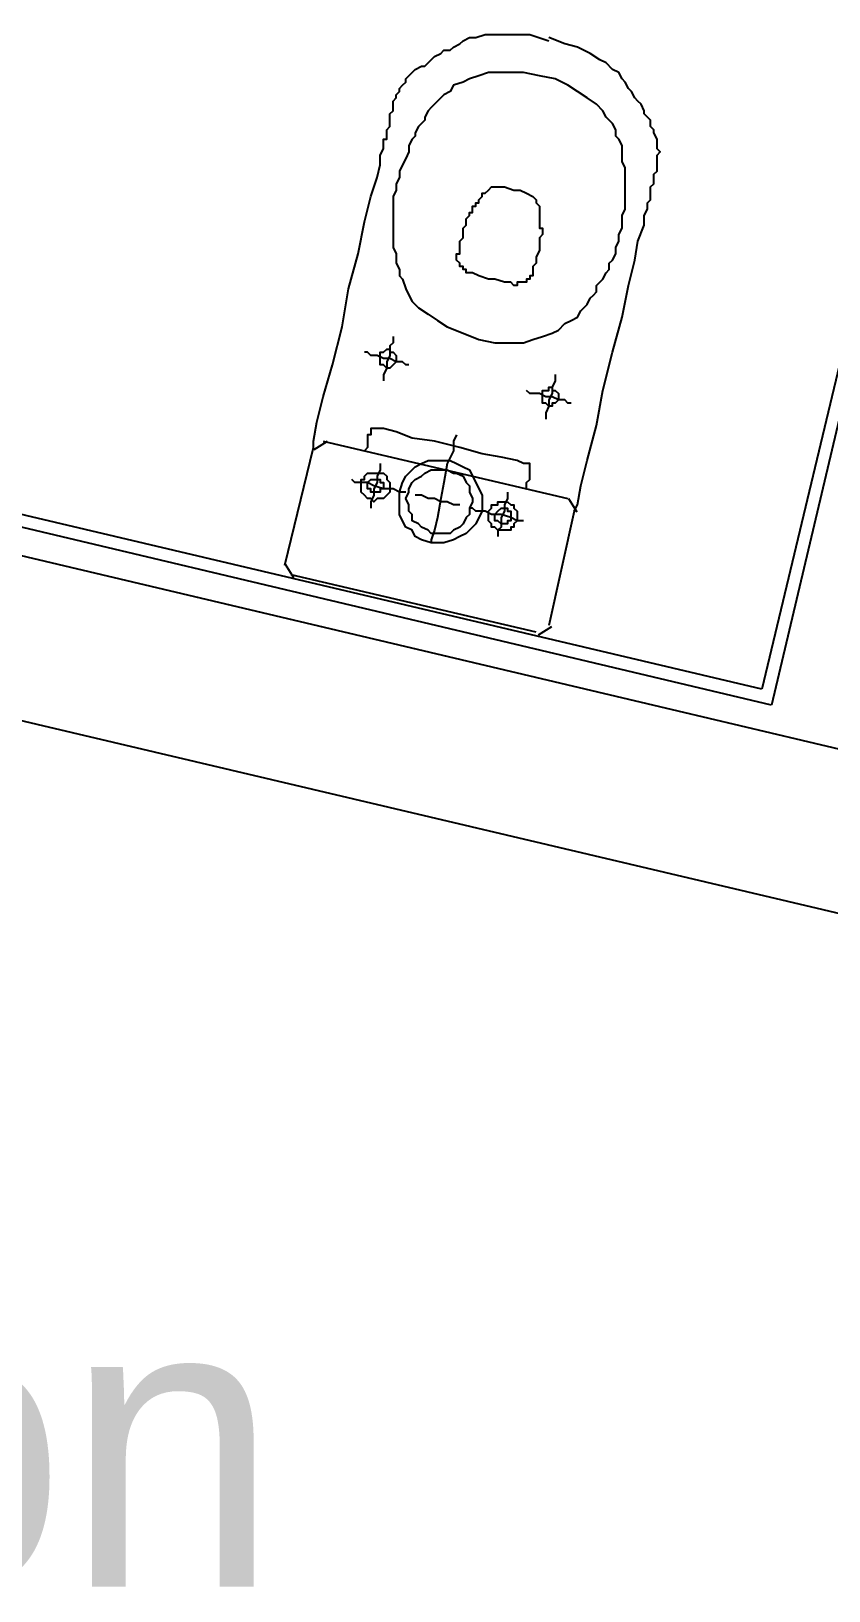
# Model space of a CAD drawing. Header units: feet. Extents: x -84 to 198, y -22 to 181.
# Drawn here: x 46.06 to 49.4, y 15.5 to 22.04 of the extents above; entities that cross this region are included whole.
import ezdxf
from ezdxf.enums import TextEntityAlignment as Align

# ---------------------------------------------------------------- set-up
doc = ezdxf.new("R2010")
doc.units = ezdxf.units.FT
doc.layers.add('A-LINEA', color=7, linetype='CONTINUOUS')
doc.layers.add('A-NOMBRE-ESPACIO', color=2, linetype='CONTINUOUS')

msp = doc.modelspace()

# ---------------------------------------------------------------- linework, layer by layer
at = {"layer": 'A-LINEA'}
for p, q in [((50.36, 24.4844), (49.12, 19.2844)), ((50.4, 24.4711), (49.16, 19.2178)), ((55.4133, 17.6178), (43.7067, 20.3911)), ((47.12, 19.8044), (47.24, 20.2978)), ((47.2974, 20.3232), (47.2413, 20.2885)), ((47.28, 20.3244), (48.3067, 20.0844)), ((49.16, 19.2178), (45.1733, 20.1644)), ((49.12, 19.2844), (45.2267, 20.2044)), ((48.3454, 20.027), (48.3107, 20.0832)), ((48.3333, 20.0311), (48.2267, 19.5511)), ((54.6133, 17.1244), (42.9067, 19.8844)), ((47.1213, 19.8085), (47.1559, 19.7524)), ((48.1733, 19.5244), (47.1467, 19.7644)), ((48.1826, 19.5124), (48.2387, 19.547))]:
    msp.add_line(p, q, dxfattribs=at)
for points in [[(47.24, 20.2978), (47.24, 20.3244), (47.2533, 20.4044), (47.28, 20.5111), (47.32, 20.6444), (47.36, 20.8044), (47.3867, 20.9644), (47.4267, 21.1111), (47.4533, 21.2444), (47.48, 21.3511), (47.5067, 21.4311), (47.52, 21.4844), (47.52, 21.5244), (47.5333, 21.5511), (47.5333, 21.5778), (47.5333, 21.5911), (47.5467, 21.5911), (47.5467, 21.6044), (47.5467, 21.6178), (47.5467, 21.6311), (47.56, 21.6444), (47.56, 21.6578), (47.56, 21.6711), (47.56, 21.6978), (47.5733, 21.7111), (47.5733, 21.7244), (47.5733, 21.7378), (47.5733, 21.7511), (47.5867, 21.7644), (47.5867, 21.7778), (47.6, 21.7911), (47.6, 21.8044), (47.6133, 21.8178), (47.6267, 21.8311), (47.6267, 21.8444), (47.64, 21.8578), (47.6533, 21.8711), (47.6667, 21.8844), (47.6933, 21.8978), (47.7067, 21.8978), (47.72, 21.9111), (47.7333, 21.9244), (47.7467, 21.9378), (47.7733, 21.9511), (47.7867, 21.9644), (47.8133, 21.9644), (47.8267, 21.9778), (47.8533, 21.9911), (47.8667, 22.0044), (47.8933, 22.0178), (47.92, 22.0178), (47.96, 22.0311), (48, 22.0311), (48.04, 22.0311), (48.0933, 22.0311), (48.1467, 22.0311), (48.2267, 22.0044)], [(48.3333, 20.0311), (48.3467, 20.0578), (48.36, 20.1378), (48.3867, 20.2444), (48.4267, 20.3911), (48.4533, 20.5378), (48.4933, 20.6978), (48.5333, 20.8444), (48.56, 20.9778), (48.5867, 21.0844), (48.6, 21.1644), (48.6267, 21.2311), (48.6267, 21.2711), (48.64, 21.2978), (48.64, 21.3111), (48.64, 21.3244), (48.6533, 21.3378), (48.6533, 21.3511), (48.6533, 21.3644), (48.6533, 21.3778), (48.6533, 21.3911), (48.6667, 21.4044), (48.6667, 21.4178), (48.6667, 21.4311), (48.6667, 21.4444), (48.68, 21.4578), (48.68, 21.4711), (48.68, 21.4844), (48.68, 21.5111), (48.68, 21.5244), (48.6933, 21.5378), (48.68, 21.5511), (48.68, 21.5644), (48.68, 21.5778), (48.68, 21.5911), (48.6667, 21.6178), (48.6667, 21.6311), (48.6533, 21.6444), (48.6533, 21.6711), (48.64, 21.6844), (48.6267, 21.6978), (48.6267, 21.7111), (48.6133, 21.7378), (48.6, 21.7511), (48.5867, 21.7644), (48.5733, 21.7911), (48.56, 21.8044), (48.5467, 21.8311), (48.5333, 21.8444), (48.52, 21.8711), (48.4933, 21.8844), (48.4667, 21.9111), (48.44, 21.9244), (48.4, 21.9511), (48.3467, 21.9778), (48.2933, 21.9911), (48.2267, 22.0178)], [(47.9333, 20.7511), (48, 20.7378), (48.0533, 20.7378), (48.12, 20.7378), (48.16, 20.7511), (48.2, 20.7644), (48.24, 20.7778), (48.2667, 20.7911), (48.2933, 20.8178), (48.32, 20.8311), (48.3467, 20.8444), (48.36, 20.8711), (48.3733, 20.8844), (48.3867, 20.8978), (48.4, 20.9244), (48.4133, 20.9378), (48.4267, 20.9511), (48.4267, 20.9778), (48.44, 20.9911), (48.4533, 21.0044), (48.4667, 21.0311), (48.48, 21.0444), (48.48, 21.0711), (48.4933, 21.0844), (48.5067, 21.1111), (48.5067, 21.1378), (48.52, 21.1644), (48.52, 21.1911), (48.5333, 21.2178), (48.5333, 21.2444), (48.5333, 21.2711), (48.5467, 21.2978), (48.5467, 21.3244), (48.5467, 21.3511), (48.5467, 21.3778), (48.5467, 21.3911), (48.5467, 21.4178), (48.5467, 21.4311), (48.5467, 21.4578), (48.5467, 21.4711), (48.5333, 21.4978), (48.5333, 21.5111), (48.5333, 21.5244), (48.5333, 21.5511), (48.5333, 21.5644), (48.52, 21.5911), (48.5067, 21.6044), (48.5067, 21.6311), (48.4933, 21.6578), (48.4667, 21.6844), (48.4533, 21.7111), (48.4267, 21.7378), (48.3867, 21.7644), (48.3467, 21.7911), (48.3067, 21.8178), (48.2533, 21.8444), (48.1867, 21.8578), (48.12, 21.8711), (48.0667, 21.8711), (48.0133, 21.8711), (47.9733, 21.8711), (47.9333, 21.8578), (47.8933, 21.8444), (47.8667, 21.8311), (47.8267, 21.8178), (47.8133, 21.7911), (47.7867, 21.7778), (47.7733, 21.7644), (47.76, 21.7511), (47.7467, 21.7378), (47.7333, 21.7244), (47.72, 21.7111), (47.7067, 21.6844), (47.7067, 21.6711), (47.6933, 21.6578), (47.68, 21.6444), (47.6667, 21.6178), (47.6667, 21.6044), (47.6533, 21.5911), (47.64, 21.5644), (47.64, 21.5378), (47.6267, 21.5111), (47.6133, 21.4844), (47.6, 21.4578), (47.6, 21.4311), (47.5867, 21.4044), (47.5867, 21.3778), (47.5733, 21.3511), (47.5733, 21.3244), (47.5733, 21.3111), (47.5733, 21.2844), (47.5733, 21.2578), (47.5733, 21.2311), (47.5733, 21.2178), (47.5733, 21.1911), (47.5733, 21.1778), (47.5733, 21.1511), (47.5733, 21.1378), (47.5867, 21.1111), (47.5867, 21.0978), (47.5867, 21.0711), (47.6, 21.0444), (47.6, 21.0178), (47.6133, 21.0044), (47.6267, 20.9644), (47.64, 20.9378), (47.6533, 20.9111), (47.68, 20.8844), (47.72, 20.8578), (47.76, 20.8311), (47.8, 20.8044), (47.8667, 20.7778), (47.9333, 20.7511)], [(47.8933, 21.0311), (47.88, 21.0311), (47.88, 21.0444), (47.8667, 21.0444), (47.8667, 21.0578), (47.8533, 21.0578), (47.8533, 21.0711), (47.84, 21.0844), (47.84, 21.0978), (47.84, 21.1111), (47.8533, 21.1111), (47.8533, 21.1244), (47.8533, 21.1378), (47.8533, 21.1511), (47.8533, 21.1644), (47.8667, 21.1778), (47.8667, 21.1911), (47.8667, 21.2044), (47.8667, 21.2178), (47.88, 21.2311), (47.88, 21.2444), (47.88, 21.2578), (47.8933, 21.2711), (47.8933, 21.2844), (47.9067, 21.2844), (47.9067, 21.2978), (47.9067, 21.3111), (47.92, 21.3111), (47.92, 21.3244), (47.9333, 21.3244), (47.9333, 21.3378), (47.9467, 21.3511), (47.9467, 21.3644), (47.96, 21.3644), (47.9733, 21.3778), (47.9867, 21.3911), (48.0133, 21.3911), (48.04, 21.3911), (48.08, 21.3778), (48.1067, 21.3778), (48.1333, 21.3644), (48.16, 21.3511), (48.1733, 21.3378), (48.1733, 21.3244), (48.1867, 21.3111), (48.1867, 21.2978), (48.1867, 21.2844), (48.1867, 21.2711), (48.1867, 21.2578), (48.1867, 21.2444), (48.1867, 21.2311), (48.1867, 21.2178), (48.2, 21.2178), (48.2, 21.2044), (48.2, 21.1911), (48.1867, 21.1778), (48.1867, 21.1644), (48.1867, 21.1511), (48.1867, 21.1378), (48.1867, 21.1244), (48.1733, 21.0978), (48.1733, 21.0844), (48.1733, 21.0711), (48.16, 21.0578), (48.16, 21.0444), (48.16, 21.0311), (48.16, 21.0178), (48.1467, 21.0178), (48.1467, 21.0044), (48.1333, 21.0044), (48.1333, 20.9911), (48.12, 20.9911), (48.1067, 20.9911), (48.0933, 20.9911), (48.0933, 20.9778), (48.08, 20.9778), (48.0667, 20.9911), (48.04, 20.9911), (48, 21.0044), (47.9733, 21.0044), (47.9333, 21.0178), (47.9067, 21.0311), (47.8933, 21.0311)], [(47.5733, 20.7644), (47.5733, 20.7378), (47.56, 20.7244), (47.56, 20.6844), (47.5467, 20.6578), (47.5467, 20.6311), (47.5333, 20.6044), (47.5333, 20.5911), (47.5333, 20.5778)], [(47.64, 20.6444), (47.6267, 20.6444), (47.6133, 20.6578), (47.5867, 20.6578), (47.56, 20.6711), (47.5333, 20.6711), (47.5067, 20.6844), (47.48, 20.6844), (47.4667, 20.6978), (47.4533, 20.6978)], [(47.56, 20.7111), (47.56, 20.6978), (47.5733, 20.6978), (47.5867, 20.6844), (47.5867, 20.6711), (47.5867, 20.6578), (47.5733, 20.6444), (47.56, 20.6311), (47.5467, 20.6311), (47.5333, 20.6444), (47.52, 20.6444), (47.52, 20.6578), (47.52, 20.6711), (47.52, 20.6844), (47.52, 20.6978), (47.5333, 20.6978), (47.5467, 20.7111), (47.56, 20.7111)], [(48.24, 20.5511), (48.24, 20.5378), (48.2533, 20.5378), (48.2667, 20.5244), (48.2667, 20.5111), (48.2667, 20.4978), (48.2533, 20.4844), (48.24, 20.4844), (48.24, 20.4711), (48.2267, 20.4711), (48.2133, 20.4844), (48.2, 20.4844), (48.2, 20.4978), (48.2, 20.5111), (48.2, 20.5244), (48.2, 20.5378), (48.2133, 20.5378), (48.2267, 20.5378), (48.2267, 20.5511), (48.24, 20.5511)], [(48.2533, 20.6044), (48.2533, 20.5778), (48.24, 20.5511), (48.24, 20.5244), (48.2267, 20.4978), (48.2267, 20.4711), (48.2133, 20.4444), (48.2133, 20.4311), (48.2133, 20.4178)], [(48.32, 20.4844), (48.3067, 20.4844), (48.2933, 20.4978), (48.2667, 20.4978), (48.24, 20.5111), (48.2133, 20.5111), (48.1867, 20.5244), (48.16, 20.5244), (48.1467, 20.5244), (48.1333, 20.5378)], [(48.1333, 20.1244), (48.1333, 20.1378), (48.1333, 20.1511), (48.1467, 20.1644), (48.1467, 20.1778), (48.1467, 20.1911), (48.1467, 20.2044), (48.1467, 20.2178), (48.1467, 20.2311), (48.1333, 20.2311), (48.12, 20.2311), (48.0933, 20.2444), (48.0267, 20.2578), (47.9467, 20.2711), (47.8533, 20.2978), (47.7467, 20.3244), (47.6533, 20.3378), (47.5867, 20.3644), (47.5333, 20.3778), (47.5067, 20.3778), (47.4933, 20.3778), (47.48, 20.3778), (47.48, 20.3644), (47.48, 20.3511), (47.4667, 20.3511), (47.4667, 20.3378), (47.4667, 20.3244), (47.4667, 20.3111), (47.4667, 20.2978), (47.4533, 20.2844)], [(47.84, 20.3511), (47.8267, 20.3244), (47.8267, 20.2844), (47.8, 20.2311), (47.7867, 20.1511), (47.7733, 20.0844), (47.76, 20.0044), (47.7467, 19.9511), (47.7333, 19.9111), (47.7333, 19.8978)], [(47.52, 20.2311), (47.52, 20.2044), (47.5067, 20.1778), (47.5067, 20.1511), (47.4933, 20.1244), (47.4933, 20.0978), (47.48, 20.0711), (47.48, 20.0578), (47.48, 20.0444)], [(47.8133, 20.2444), (47.84, 20.2311), (47.8667, 20.2178), (47.8933, 20.2044), (47.9067, 20.1778), (47.92, 20.1511), (47.9333, 20.1244), (47.9467, 20.0978), (47.9467, 20.0711), (47.9467, 20.0311), (47.9333, 20.0044), (47.92, 19.9778), (47.8933, 19.9511), (47.88, 19.9378), (47.8533, 19.9244), (47.8267, 19.9111), (47.7867, 19.8978), (47.76, 19.8978), (47.7333, 19.8978), (47.6933, 19.9111), (47.6667, 19.9244), (47.6533, 19.9511), (47.6267, 19.9644), (47.6133, 19.9911), (47.6, 20.0178), (47.6, 20.0578), (47.6, 20.0844), (47.6, 20.1111), (47.6133, 20.1511), (47.6267, 20.1778), (47.64, 20.1911), (47.6667, 20.2178), (47.6933, 20.2311), (47.72, 20.2444), (47.7467, 20.2444), (47.7733, 20.2444), (47.8133, 20.2444)], [(47.6267, 20.1111), (47.6133, 20.1111), (47.6, 20.1111), (47.5733, 20.1244), (47.5333, 20.1244), (47.4933, 20.1378), (47.4667, 20.1511), (47.4267, 20.1511), (47.4133, 20.1511), (47.4, 20.1644)], [(47.5067, 20.1911), (47.52, 20.1911), (47.5333, 20.1911), (47.5467, 20.1778), (47.5467, 20.1644), (47.56, 20.1511), (47.56, 20.1378), (47.56, 20.1244), (47.56, 20.1111), (47.5467, 20.0978), (47.5333, 20.0844), (47.52, 20.0844), (47.5067, 20.0844), (47.4933, 20.0711), (47.48, 20.0844), (47.4667, 20.0844), (47.4533, 20.0978), (47.44, 20.1111), (47.44, 20.1244), (47.44, 20.1378), (47.44, 20.1511), (47.44, 20.1644), (47.4533, 20.1644), (47.4533, 20.1778), (47.4667, 20.1911), (47.48, 20.1911), (47.4933, 20.1911), (47.5067, 20.1911)], [(47.5067, 20.1644), (47.52, 20.1644), (47.52, 20.1511), (47.5333, 20.1511), (47.5333, 20.1378), (47.5333, 20.1244), (47.52, 20.1244), (47.52, 20.1111), (47.5067, 20.1111), (47.4933, 20.1111), (47.48, 20.1111), (47.48, 20.1244), (47.4667, 20.1244), (47.4667, 20.1378), (47.4667, 20.1511), (47.48, 20.1644), (47.4933, 20.1644), (47.5067, 20.1644)], [(47.8, 20.2044), (47.8267, 20.1911), (47.84, 20.1911), (47.8667, 20.1778), (47.88, 20.1511), (47.8933, 20.1378), (47.8933, 20.1111), (47.9067, 20.0844), (47.9067, 20.0711), (47.8933, 20.0444), (47.8933, 20.0178), (47.88, 20.0044), (47.8667, 19.9778), (47.8533, 19.9644), (47.8267, 19.9511), (47.8133, 19.9378), (47.7867, 19.9378), (47.76, 19.9378), (47.7333, 19.9378), (47.72, 19.9511), (47.6933, 19.9644), (47.68, 19.9778), (47.6533, 19.9911), (47.6533, 20.0178), (47.64, 20.0311), (47.64, 20.0578), (47.6267, 20.0844), (47.64, 20.1111), (47.64, 20.1244), (47.6533, 20.1511), (47.6667, 20.1644), (47.6933, 20.1778), (47.7067, 20.1911), (47.7333, 20.2044), (47.7467, 20.2044), (47.7733, 20.2044), (47.8, 20.2044)], [(47.8533, 20.0578), (47.84, 20.0578), (47.8267, 20.0578), (47.8, 20.0711), (47.7733, 20.0711), (47.7467, 20.0844), (47.72, 20.0844), (47.6933, 20.0978), (47.68, 20.0978), (47.6667, 20.0978)], [(48.0533, 20.1111), (48.0533, 20.0978), (48.0533, 20.0844), (48.04, 20.0578), (48.04, 20.0311), (48.0267, 20.0044), (48.0267, 19.9644), (48.0133, 19.9511), (48.0133, 19.9244)], [(48.12, 19.9911), (48.0933, 19.9911), (48.0667, 20.0044), (48.0267, 20.0178), (47.9867, 20.0178), (47.96, 20.0311), (47.92, 20.0311), (47.9067, 20.0444), (47.8933, 20.0444)], [(48.0533, 20.0711), (48.0667, 20.0578), (48.08, 20.0578), (48.08, 20.0444), (48.0933, 20.0311), (48.0933, 20.0178), (48.0933, 20.0044), (48.0933, 19.9911), (48.08, 19.9778), (48.08, 19.9644), (48.0667, 19.9644), (48.0667, 19.9511), (48.0533, 19.9511), (48.04, 19.9511), (48.0267, 19.9511), (48.0133, 19.9511), (48, 19.9644), (47.9867, 19.9644), (47.9867, 19.9778), (47.9733, 19.9911), (47.9733, 20.0044), (47.9733, 20.0178), (47.9733, 20.0311), (47.9867, 20.0444), (47.9867, 20.0578), (48, 20.0578), (48.0133, 20.0578), (48.0133, 20.0711), (48.0267, 20.0711), (48.04, 20.0711), (48.0533, 20.0711)], [(48.04, 20.0444), (48.0533, 20.0444), (48.0533, 20.0311), (48.0667, 20.0311), (48.0667, 20.0178), (48.0667, 20.0044), (48.0667, 19.9911), (48.0533, 19.9911), (48.0533, 19.9778), (48.04, 19.9778), (48.0267, 19.9778), (48.0133, 19.9911), (48, 19.9911), (48, 20.0044), (48, 20.0178), (48.0133, 20.0311), (48.0267, 20.0444), (48.04, 20.0444)]]:
    msp.add_lwpolyline(points, dxfattribs=at)

# ---------------------------------------------------------------- texts
at = {"layer": 'A-NOMBRE-ESPACIO'}
msp.add_text('Balcón', height=1.2, dxfattribs=at).set_placement((44.64, 15.52), align=Align.CENTER)

doc.saveas('drawing.dxf')
